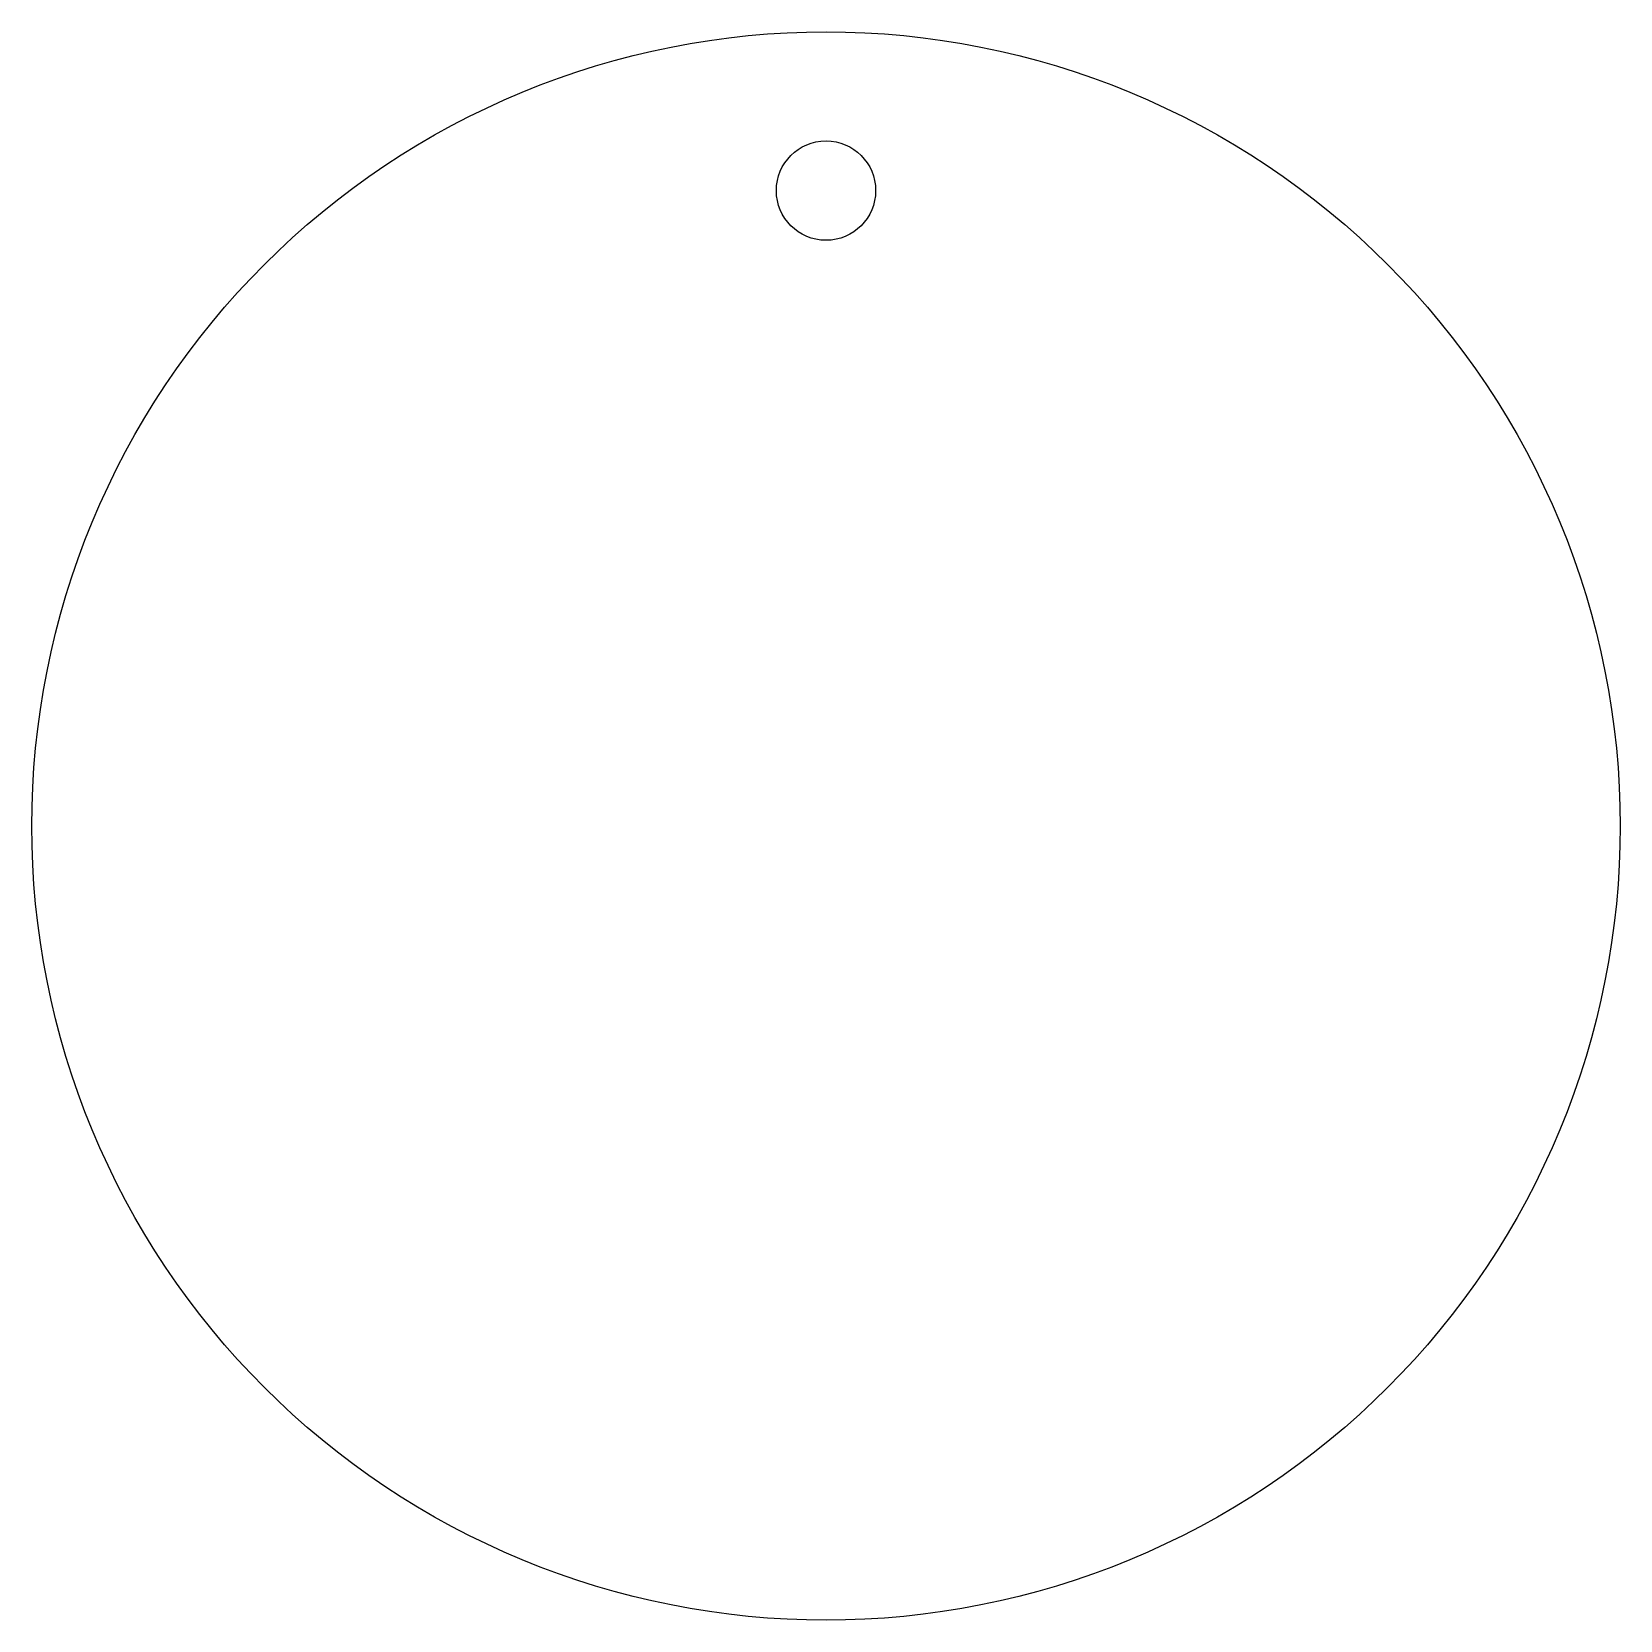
# Model space of a CAD drawing. Header units: inches. Extents: x 0 to 3, y 0 to 3.
import ezdxf

# ---------------------------------------------------------------- set-up
doc = ezdxf.new("R2010")
doc.units = ezdxf.units.IN

msp = doc.modelspace()

# ---------------------------------------------------------------- linework, layer by layer
at = {"layer": 'CUT'}
msp.add_lwpolyline([(3, 1.5), (2.9995, 1.4632), (2.9982, 1.4264), (2.9959, 1.3897), (2.9928, 1.353), (2.9887, 1.3164), (2.9838, 1.2799), (2.9779, 1.2436), (2.9712, 1.2074), (2.9636, 1.1713), (2.955, 1.1355), (2.9457, 1.0999), (2.9354, 1.0646), (2.9243, 1.0295), (2.9123, 0.9947), (2.8995, 0.9602), (2.8858, 0.926), (2.8713, 0.8921), (2.856, 0.8587), (2.8398, 0.8256), (2.8229, 0.7929), (2.8051, 0.7607), (2.7866, 0.7288), (2.7673, 0.6975), (2.7472, 0.6666), (2.7264, 0.6363), (2.7048, 0.6065), (2.6825, 0.5772), (2.6595, 0.5484), (2.6358, 0.5202), (2.6114, 0.4927), (2.5864, 0.4657), (2.5607, 0.4393), (2.5343, 0.4136), (2.5073, 0.3886), (2.4798, 0.3642), (2.4516, 0.3405), (2.4228, 0.3175), (2.3935, 0.2952), (2.3637, 0.2736), (2.3334, 0.2528), (2.3025, 0.2327), (2.2712, 0.2134), (2.2393, 0.1949), (2.2071, 0.1771), (2.1744, 0.1602), (2.1413, 0.144), (2.1079, 0.1287), (2.074, 0.1142), (2.0398, 0.1005), (2.0053, 0.0877), (1.9705, 0.0757), (1.9354, 0.0646), (1.9001, 0.0543), (1.8645, 0.045), (1.8287, 0.0364), (1.7926, 0.0288), (1.7564, 0.0221), (1.7201, 0.0162), (1.6836, 0.0113), (1.647, 0.0072), (1.6103, 0.0041), (1.5736, 0.0018), (1.5368, 0.0005), (1.5, 0), (1.4632, 0.0005), (1.4264, 0.0018), (1.3897, 0.0041), (1.353, 0.0072), (1.3164, 0.0113), (1.2799, 0.0162), (1.2436, 0.0221), (1.2074, 0.0288), (1.1713, 0.0364), (1.1355, 0.045), (1.0999, 0.0543), (1.0646, 0.0646), (1.0295, 0.0757), (0.9947, 0.0877), (0.9602, 0.1005), (0.926, 0.1142), (0.8921, 0.1287), (0.8587, 0.144), (0.8256, 0.1602), (0.7929, 0.1771), (0.7607, 0.1949), (0.7288, 0.2134), (0.6975, 0.2327), (0.6666, 0.2528), (0.6363, 0.2736), (0.6065, 0.2952), (0.5772, 0.3175), (0.5484, 0.3405), (0.5202, 0.3642), (0.4927, 0.3886), (0.4657, 0.4136), (0.4393, 0.4393), (0.4136, 0.4657), (0.3886, 0.4927), (0.3642, 0.5202), (0.3405, 0.5484), (0.3175, 0.5772), (0.2952, 0.6065), (0.2736, 0.6363), (0.2528, 0.6666), (0.2327, 0.6975), (0.2134, 0.7288), (0.1949, 0.7607), (0.1771, 0.7929), (0.1602, 0.8256), (0.144, 0.8587), (0.1287, 0.8921), (0.1142, 0.926), (0.1005, 0.9602), (0.0877, 0.9947), (0.0757, 1.0295), (0.0646, 1.0646), (0.0543, 1.0999), (0.045, 1.1355), (0.0364, 1.1713), (0.0288, 1.2074), (0.0221, 1.2436), (0.0162, 1.2799), (0.0113, 1.3164), (0.0072, 1.353), (0.0041, 1.3897), (0.0018, 1.4264), (0.0005, 1.4632), (0, 1.5), (0.0005, 1.5368), (0.0018, 1.5736), (0.0041, 1.6103), (0.0072, 1.647), (0.0113, 1.6836), (0.0162, 1.7201), (0.0221, 1.7564), (0.0288, 1.7926), (0.0364, 1.8287), (0.045, 1.8645), (0.0543, 1.9001), (0.0646, 1.9354), (0.0757, 1.9705), (0.0877, 2.0053), (0.1005, 2.0398), (0.1142, 2.074), (0.1287, 2.1079), (0.144, 2.1413), (0.1602, 2.1744), (0.1771, 2.2071), (0.1949, 2.2393), (0.2134, 2.2712), (0.2327, 2.3025), (0.2528, 2.3334), (0.2736, 2.3637), (0.2952, 2.3935), (0.3175, 2.4228), (0.3405, 2.4516), (0.3642, 2.4798), (0.3886, 2.5073), (0.4136, 2.5343), (0.4393, 2.5607), (0.4657, 2.5864), (0.4927, 2.6114), (0.5202, 2.6358), (0.5484, 2.6595), (0.5772, 2.6825), (0.6065, 2.7048), (0.6363, 2.7264), (0.6666, 2.7472), (0.6975, 2.7673), (0.7288, 2.7866), (0.7607, 2.8051), (0.7929, 2.8229), (0.8256, 2.8398), (0.8587, 2.856), (0.8921, 2.8713), (0.926, 2.8858), (0.9602, 2.8995), (0.9947, 2.9123), (1.0295, 2.9243), (1.0646, 2.9354), (1.0999, 2.9457), (1.1355, 2.955), (1.1713, 2.9636), (1.2074, 2.9712), (1.2436, 2.9779), (1.2799, 2.9838), (1.3164, 2.9887), (1.353, 2.9928), (1.3897, 2.9959), (1.4264, 2.9982), (1.4632, 2.9995), (1.5, 3), (1.5368, 2.9995), (1.5736, 2.9982), (1.6103, 2.9959), (1.647, 2.9928), (1.6836, 2.9887), (1.7201, 2.9838), (1.7564, 2.9779), (1.7926, 2.9712), (1.8287, 2.9636), (1.8645, 2.955), (1.9001, 2.9457), (1.9354, 2.9354), (1.9705, 2.9243), (2.0053, 2.9123), (2.0398, 2.8995), (2.074, 2.8858), (2.1079, 2.8713), (2.1413, 2.856), (2.1744, 2.8398), (2.2071, 2.8229), (2.2393, 2.8051), (2.2712, 2.7866), (2.3025, 2.7673), (2.3334, 2.7472), (2.3637, 2.7264), (2.3935, 2.7048), (2.4228, 2.6825), (2.4516, 2.6595), (2.4798, 2.6358), (2.5073, 2.6114), (2.5343, 2.5864), (2.5607, 2.5607), (2.5864, 2.5343), (2.6114, 2.5073), (2.6358, 2.4798), (2.6595, 2.4516), (2.6825, 2.4228), (2.7048, 2.3935), (2.7264, 2.3637), (2.7472, 2.3334), (2.7673, 2.3025), (2.7866, 2.2712), (2.8051, 2.2393), (2.8229, 2.2071), (2.8398, 2.1744), (2.856, 2.1413), (2.8713, 2.1079), (2.8858, 2.074), (2.8995, 2.0398), (2.9123, 2.0053), (2.9243, 1.9705), (2.9354, 1.9354), (2.9457, 1.9001), (2.955, 1.8645), (2.9636, 1.8287), (2.9712, 1.7926), (2.9779, 1.7564), (2.9838, 1.7201), (2.9887, 1.6836), (2.9928, 1.647), (2.9959, 1.6103), (2.9982, 1.5736), (2.9995, 1.5368)], close=True, dxfattribs=at)
msp.add_circle((1.5, 2.7), 0.0938, dxfattribs=at)

doc.saveas('drawing.dxf')
